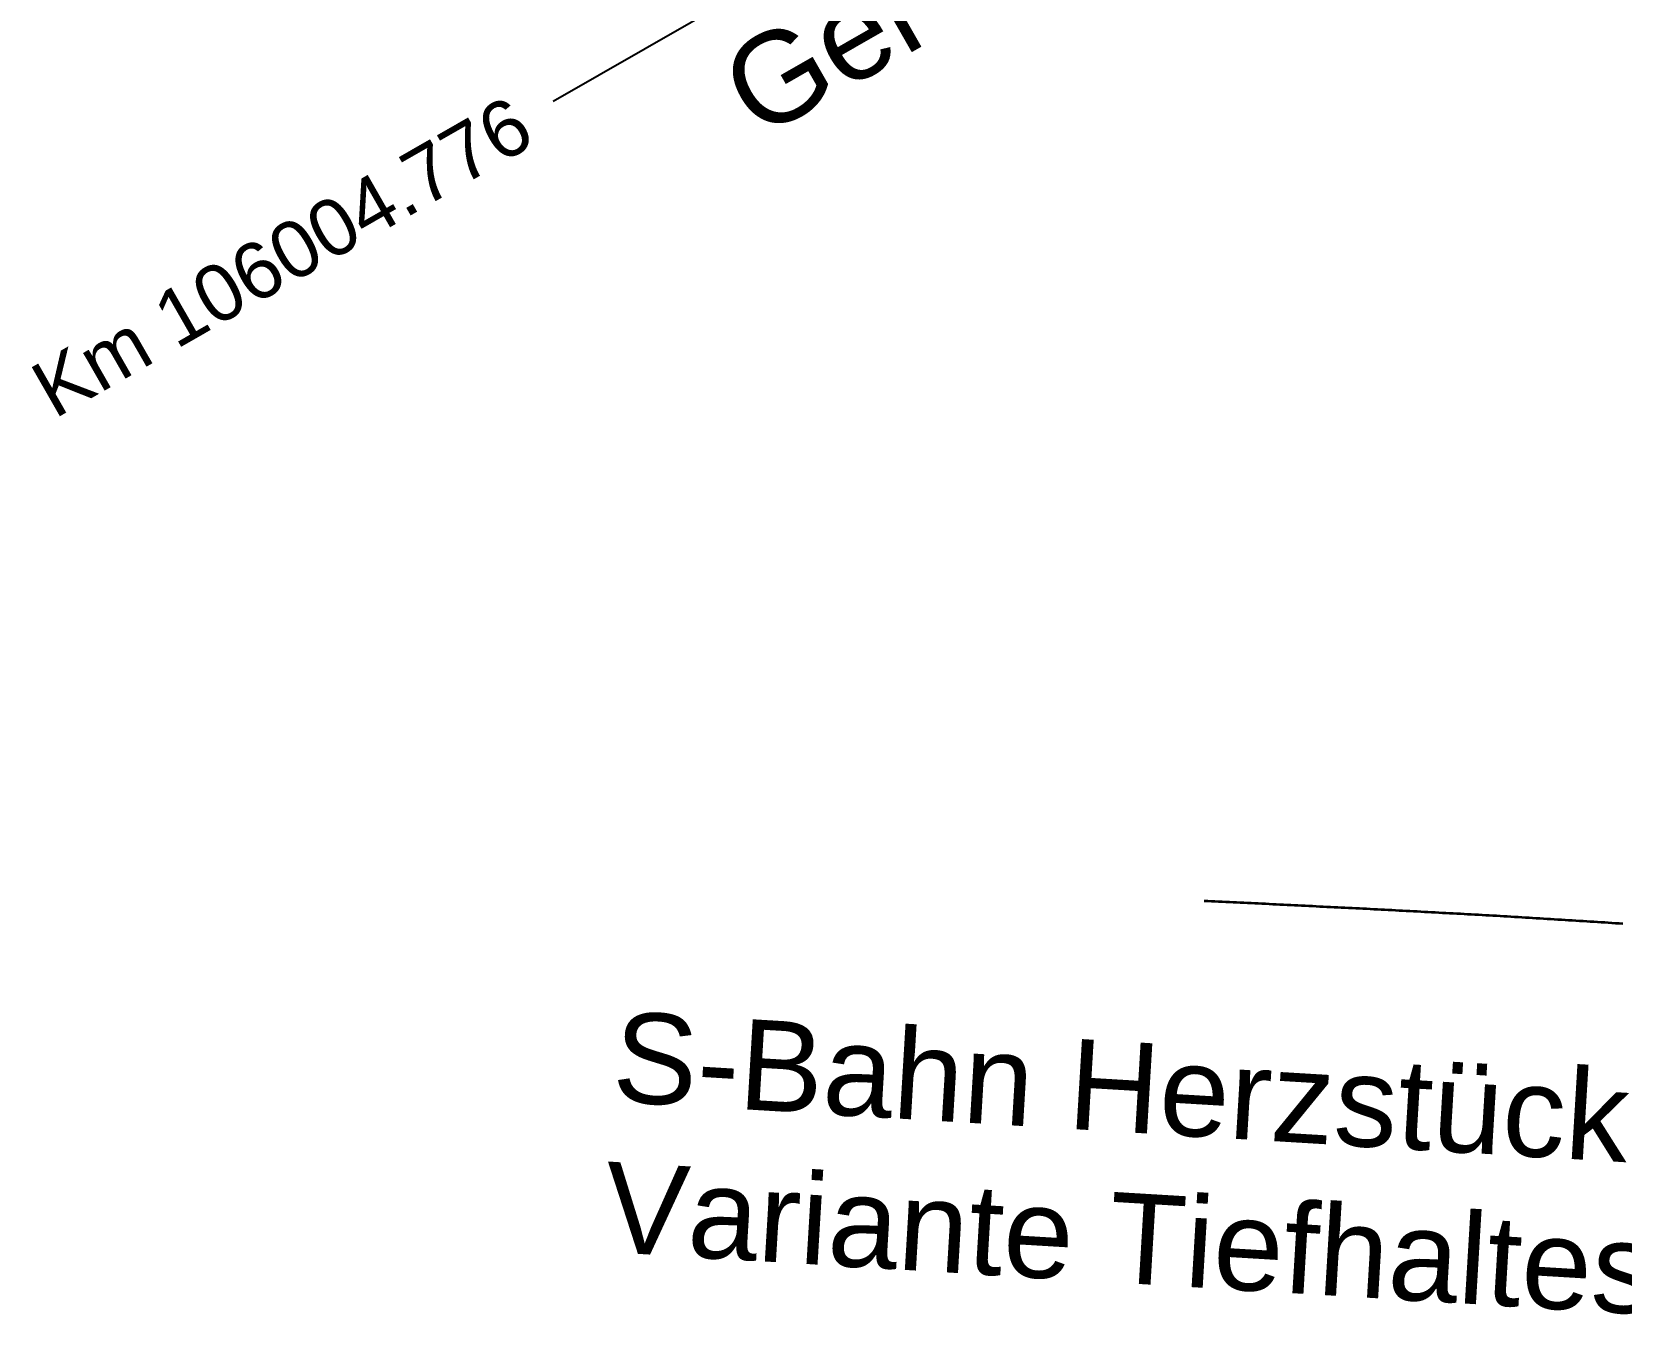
# Model space of a CAD drawing. Extents: x 2610184 to 2620710, y 1263771 to 1270672.
# Drawn here: x 2612423.6 to 2612643.5, y 1268199.5 to 1268379 of the extents above; entities that cross this region are included whole.
import ezdxf

# ---------------------------------------------------------------- set-up
doc = ezdxf.new("R2010")
doc.units = 0
doc.header["$LTSCALE"] = 5
doc.linetypes.add('DASHDOT', pattern=[10, 5, -2.5, 0, -2.5])
doc.layers.add('Grundriss_16', color=7, linetype='CONTINUOUS')
doc.layers.add('Grundriss_99', color=7, linetype='CONTINUOUS')
doc.styles.add('ARIAL', font='arial.ttf')
doc.styles.get("Standard").update_dxf_attribs({"font": 'MONOTXT'})

msp = doc.modelspace()

# ---------------------------------------------------------------- linework, layer by layer
at = {"layer": 'Grundriss_16', "color": 30, "linetype": 'Continuous', "lineweight": -3}
msp.add_line((2612693.36, 1268482.45), (2612495.71, 1268369.34), dxfattribs=at)
at = {"layer": 'Grundriss_99', "color": 20, "linetype": 'DASHDOT', "lineweight": 35}
msp.add_lwpolyline([(2612585.79, 1268258.78), (2612586.29, 1268258.76), (2612586.79, 1268258.73), (2612587.28, 1268258.71), (2612587.78, 1268258.69), (2612588.28, 1268258.66), (2612588.78, 1268258.64), (2612589.28, 1268258.61), (2612589.78, 1268258.59), (2612590.28, 1268258.57), (2612590.78, 1268258.54), (2612591.28, 1268258.52), (2612591.78, 1268258.49), (2612592.28, 1268258.47), (2612592.78, 1268258.44), (2612593.28, 1268258.42), (2612593.78, 1268258.4), (2612594.28, 1268258.37), (2612594.78, 1268258.35), (2612595.28, 1268258.32), (2612595.77, 1268258.3), (2612596.27, 1268258.27), (2612596.77, 1268258.25), (2612597.27, 1268258.23), (2612597.77, 1268258.2), (2612598.27, 1268258.18), (2612598.77, 1268258.15), (2612599.27, 1268258.13), (2612599.77, 1268258.1), (2612600.27, 1268258.08), (2612600.77, 1268258.05), (2612601.27, 1268258.03), (2612601.77, 1268258), (2612602.27, 1268257.98), (2612602.77, 1268257.95), (2612603.27, 1268257.93), (2612603.76, 1268257.9), (2612604.26, 1268257.88), (2612604.76, 1268257.85), (2612605.26, 1268257.83), (2612605.76, 1268257.8), (2612606.26, 1268257.78), (2612606.76, 1268257.75), (2612607.26, 1268257.73), (2612607.76, 1268257.7), (2612608.26, 1268257.68), (2612608.76, 1268257.65), (2612609.26, 1268257.63), (2612609.76, 1268257.6), (2612610.26, 1268257.57), (2612610.76, 1268257.55), (2612611.26, 1268257.52), (2612611.75, 1268257.5), (2612612.25, 1268257.47), (2612612.75, 1268257.44), (2612613.25, 1268257.42), (2612613.75, 1268257.39), (2612614.25, 1268257.37), (2612614.75, 1268257.34), (2612615.25, 1268257.31), (2612615.75, 1268257.29), (2612616.25, 1268257.26), (2612616.75, 1268257.23), (2612617.25, 1268257.21), (2612617.75, 1268257.18), (2612618.25, 1268257.15), (2612618.74, 1268257.12), (2612619.24, 1268257.1), (2612619.74, 1268257.07), (2612620.24, 1268257.04), (2612620.74, 1268257.02), (2612621.24, 1268256.99), (2612621.74, 1268256.96), (2612622.24, 1268256.93), (2612622.74, 1268256.9), (2612623.24, 1268256.88), (2612623.74, 1268256.85), (2612624.24, 1268256.82), (2612624.74, 1268256.79), (2612625.23, 1268256.76), (2612625.73, 1268256.73), (2612626.23, 1268256.71), (2612626.73, 1268256.68), (2612627.23, 1268256.65), (2612627.73, 1268256.62), (2612628.23, 1268256.59), (2612628.73, 1268256.56), (2612629.23, 1268256.53), (2612629.73, 1268256.5), (2612630.23, 1268256.47), (2612630.73, 1268256.44), (2612631.22, 1268256.41), (2612631.72, 1268256.38), (2612632.22, 1268256.35), (2612632.72, 1268256.32), (2612633.22, 1268256.29), (2612633.72, 1268256.26), (2612634.22, 1268256.23), (2612634.72, 1268256.2), (2612635.22, 1268256.17), (2612635.72, 1268256.14), (2612636.21, 1268256.11), (2612636.71, 1268256.08), (2612637.21, 1268256.05), (2612637.71, 1268256.01), (2612638.21, 1268255.98), (2612638.71, 1268255.95), (2612639.21, 1268255.92), (2612639.71, 1268255.89), (2612640.21, 1268255.85), (2612640.71, 1268255.82), (2612641.2, 1268255.79), (2612641.7, 1268255.76), (2612642.2, 1268255.72), (2612642.7, 1268255.69), (2612643.2, 1268255.66), (2612643.7, 1268255.62)], dxfattribs=at)

# ---------------------------------------------------------------- texts
at = {"layer": 'Grundriss_16', "color": 30, "lineweight": -3, "style": 'ARIAL'}
for s, height, p in [('Ger L=307.583', 12.5, (2612524.07, 1268363.97)), ('Km 106004.776', 7.8125, (2612426.7, 1268325.34))]:
    msp.add_text(s, height=height, rotation=29.7819, dxfattribs=at).set_placement(p)
at = {"layer": 'Grundriss_99', "color": 4, "insert": (2612504.48, 1268243.51), "char_height": 12.5, "width": 172.9079, "attachment_point": 1, "rotation": 356.5623}
msp.add_mtext('\\fArial|b0|i0|c0|p18;\\H12.5;\\W1;\\C20;S-Bahn Herzstück \\PVariante Tiefhaltestelle', dxfattribs=at)

doc.saveas('drawing.dxf')
